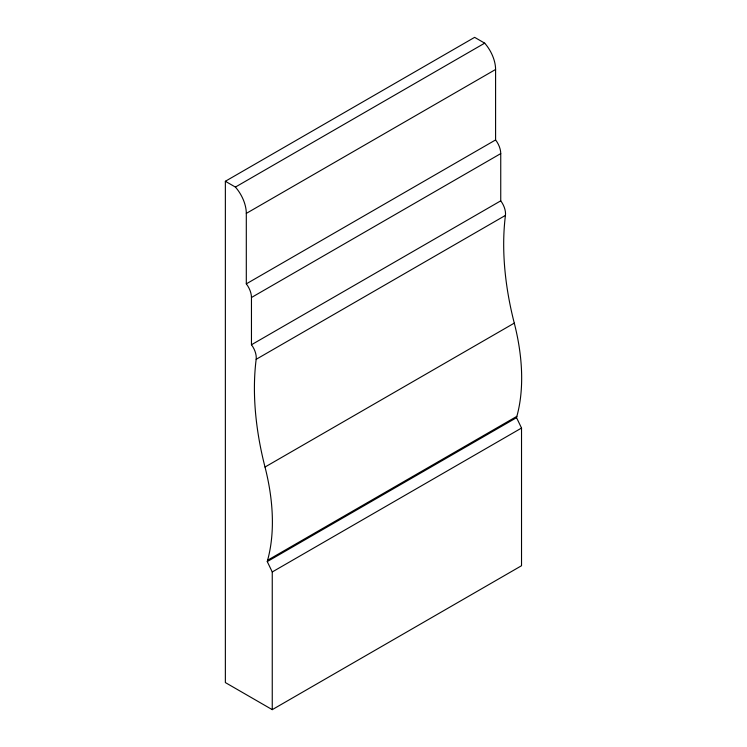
<?xml version="1.0" encoding="UTF-8"?>
<svg xmlns="http://www.w3.org/2000/svg" width="747" height="747" viewBox="0 0 747 747"><rect width="100%" height="100%" fill="white"/><g stroke="black" fill="none" stroke-linecap="round" stroke-linejoin="round"><path stroke-width="1.12" d="M272.253 709.65L272.253 571.969L267.258 561.585L267.585 560.269A189.663 109.501 60 0 0 265.008 467.043A272.16 157.131 60 0 1 256.165 359.316A14.921 8.609 60 0 0 251.459 344.759L251.459 297.511A15.37 8.871 60 0 0 246.305 283.86L246.305 213.399A27.247 15.734 60 0 0 235.408 187.077L225.361 181.269L225.361 682.571L272.253 709.65L521.527 565.731L521.527 428.05L516.541 417.666L516.859 416.35A189.663 109.501 60 0 0 514.281 323.124A272.16 157.131 60 0 1 505.439 215.397A14.921 8.609 60 0 0 500.742 200.84L500.742 153.593A15.37 8.871 60 0 0 495.588 139.941L495.588 69.48A27.247 15.734 60 0 0 484.691 43.158L474.634 37.35L225.361 181.269M235.408 187.077L484.691 43.158M246.305 213.399L495.588 69.48M246.305 283.86L495.588 139.941M251.459 297.511L500.742 153.593M251.459 344.759L500.742 200.84M256.165 359.316L505.439 215.397M265.008 467.043L514.281 323.124M267.585 560.269L516.859 416.35M267.258 561.585L516.541 417.666M272.253 571.969L521.527 428.05"/></g></svg>
